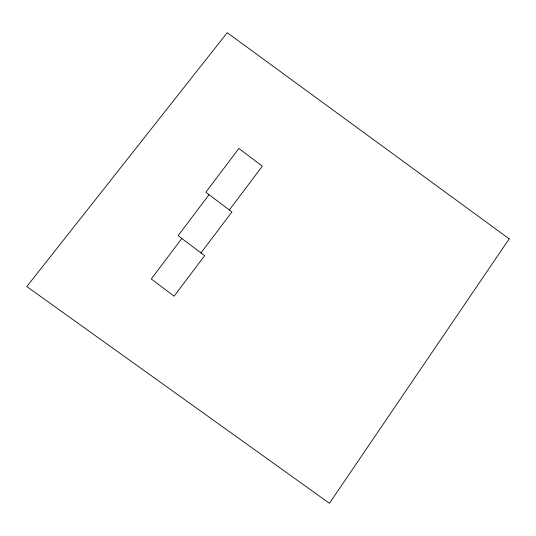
<?xml version="1.0" encoding="UTF-8"?>
<svg xmlns="http://www.w3.org/2000/svg" width="536" height="536" viewBox="0 0 536 536"><rect width="100%" height="100%" fill="white"/><g stroke="black" fill="none" stroke-linecap="round" stroke-linejoin="round"><path stroke-width="0.8" d="M209.02 194.689L178.113 235.666L204.638 255.672L174.093 296.174L151.286 278.975L181.831 238.466M229.308 209.991L262.352 166.173L238.875 148.465L205.831 192.283L231.907 211.948L201 252.925M509.2 238.848L329.439 503.297L26.8 286.559L227.231 32.703L509.2 238.848"/></g></svg>
